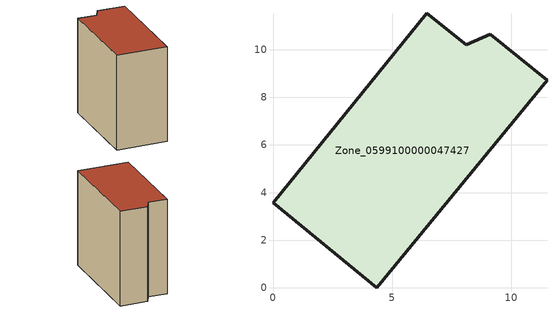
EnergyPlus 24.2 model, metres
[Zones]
Zone_0599100000047427
 floor ground (C_G): 4.36,0 0,3.58 6.46,11.53 8.11,10.21 9.12,10.65 11.51,8.71 z0
 wall outside (C_F): 9.12,10.65 8.11,10.21 6.46,11.53 0,3.58 4.36,0 11.51,8.71 9.12,10.65 z0:10.67
 roof outside (C_R): 4.36,0 11.51,8.71 9.12,10.65 8.11,10.21 6.46,11.53 0,3.58 z10.67
[BUILDING]
Pand.0599100000047427: North Axis=0; Terrain=City; Loads Convergence Tolerance Value=0.04; Temperature Convergence Tolerance Value=0.4; Solar Distribution=FullExterior; Maximum Number of Warmup Days=25; Minimum Number of Warmup Days=1
[Site:Location]
Rotterdam.The.Hague.AP_ZH_NLD Design_Conditions: Latitude=51.96; Longitude=4.45; Time Zone=1; Elevation=-4.5
[SITE:GROUNDTEMPERATURE:BUILDINGSURFACE]
18, 18, 18, 18, 18, 18, 18, 18, 18, 18, 18, 18
[MATERIAL] Thermal Absorptance=0.9; Solar Absorptance=0.7; Visible Absorptance=0.7
Name | Roughness | Thickness | Conductivity | Density | Specific Heat
G.TI.1946 | MediumSmooth | 0.15 | 1 | 540 | 1210
F.TI.1946 | Rough | 0.3 | 0.857143 | 1920 | 840
R.TI.1946 | MediumRough | 0.2 | 0.1 | 1500 | 1000
[CONSTRUCTION]
C_G: G.TI.1946
C_F: F.TI.1946
C_R: R.TI.1946
[ZONE]
Zone_0599100000047427: Type=1; Multiplier=1; Ceiling Height=Autocalculate; Volume=Autocalculate; Floor Area=autocalculate; Part of Total Floor Area=Yes
[ZONEINFILTRATION:DESIGNFLOWRATE]
Infil_Zone_0599100000047427: Zone or ZoneList or Space or SpaceList=Zone_0599100000047427; Schedule=AlwaysOn; Design Flow Rate Calculation Method=Flow/Area; Flow Rate per Floor Area=0.003; Constant Term Coefficient=1; Temperature Term Coefficient=0; Velocity Term Coefficient=0; Velocity Squared Term Coefficient=0
[HVACTEMPLATE:ZONE:IDEALLOADSAIRSYSTEM]
Zone_0599100000047427: Maximum Heating Supply Air Temperature=50; Minimum Cooling Supply Air Temperature=13; Maximum Heating Supply Air Humidity Ratio=0.0156; Minimum Cooling Supply Air Humidity Ratio=0.0077; Heating Limit=NoLimit; Cooling Limit=NoLimit; Dehumidification Control Type=ConstantSensibleHeatRatio; Cooling Sensible Heat Ratio=0.7; Dehumidification Setpoint=60; Humidification Control Type=None; Humidification Setpoint=30; Outdoor Air Method=None; Outdoor Air Flow Rate per Person=0.00944; Outdoor Air Flow Rate per Zone Floor Area=0; Outdoor Air Flow Rate per Zone=0; Demand Controlled Ventilation Type=None; Outdoor Air Economizer Type=NoEconomizer; Heat Recovery Type=None; Sensible Heat Recovery Effectiveness=0.7; Latent Heat Recovery Effectiveness=0.65
[ZONECONTROL:THERMOSTAT]
ThermostatControl_Zone_0599100000047427: Zone or ZoneList=Zone_0599100000047427; Control Type Schedule=DualSetpointControlType; Control 1=Thermostat_Zone_0599100000047427; Temperature Difference Between Cutout And Setpoint=0
[THERMOSTATSETPOINT:DUALSETPOINT]
Thermostat_Zone_0599100000047427: Heating Setpoint Temperature Schedule=HeatingSetpoint_Zone_0599100000047427; Cooling Setpoint Temperature Schedule=CoolingSetpoint_Zone_0599100000047427
[SCHEDULE:COMPACT]
HeatingSetpoint_Zone_0599100000047427: Through: 12/31, For: AllDays, Until: 24:00, 21
CoolingSetpoint_Zone_0599100000047427: Through: 12/31, For: AllDays, Until: 24:00, 24
DualSetpointControlType: Through: 12/31, For: AllDays, Until: 24:00, 4
AlwaysOn: Through: 12/31, For: AllDays, Until: 24:00, 1
